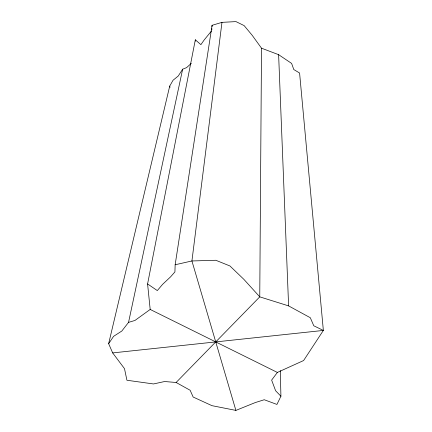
<?xml version="1.0" encoding="UTF-8"?>
<svg xmlns="http://www.w3.org/2000/svg" width="432" height="432" viewBox="0 0 432 432"><rect width="100%" height="100%" fill="white"/><g stroke="black" fill="none" stroke-linecap="round" stroke-linejoin="round"><path stroke-width="0.65" d="M211.394 31.104L204.201 39.928L200.891 44.653L195.323 39.803L147.587 283.954L157.313 290.579L162.605 284.348L170.586 276.847L174.917 271.917L175.154 264.762L212.08 25.31L221.972 22.361L235.948 21.6L244.129 25.607L252.185 35.294L261.511 48.195L259.756 296.854L176.11 382.482L164.619 381.526L153.506 383.956L126.922 380.252L124.497 368.647L112.666 352.912L108.643 343.672L169.722 86.081L173.048 80.249L178.254 76.01L182.644 69.201L186.586 67.64L191.338 63.326M211.815 29.916L211.891 28.604M212.004 26.627L212.08 25.31M221.972 22.361L191.921 260.966L235.894 410.4L255.242 402.581L264.238 399.74L276.939 404.433L280.919 396.236L280.309 370.629M108.643 343.672L113.6 336.334L121.824 331.036L128.547 322.375L182.644 69.201M261.511 48.195L278.618 54.675L291.622 63.418L293.787 69.541L299.587 73.013L323.357 330.431L303.604 360.547L277.366 372.433L271.636 380.106L275.611 390.744L280.919 396.236M147.587 283.954L150.185 309.447L134.962 320.452L128.547 322.375M175.154 264.762L191.921 260.966L215.827 260.269L229.932 265.961L243.837 279.315L259.756 296.854L288.608 305.894L310.311 317.731L313.767 325.771L323.357 330.431L112.666 352.912M235.894 410.4L211.972 405.67L193.158 397.035L190.134 390.258L176.11 382.482M150.185 309.447L277.366 372.433M169.722 86.081L170.062 87.291M278.618 54.675L288.608 305.894M195.323 39.803L195.372 41.132"/></g></svg>
